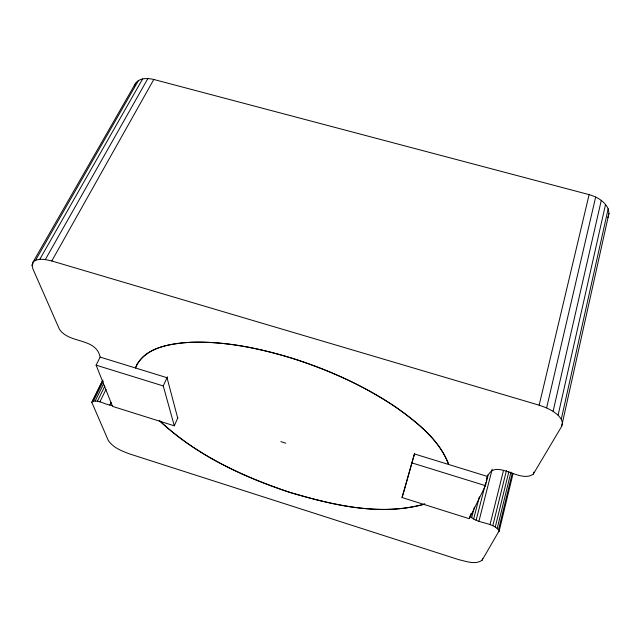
<?xml version="1.0" encoding="UTF-8"?>
<svg xmlns="http://www.w3.org/2000/svg" width="641" height="641" viewBox="0 0 641 641"><rect width="100%" height="100%" fill="white"/><g stroke="black" fill="none" stroke-linecap="round" stroke-linejoin="round"><path stroke-width="0.96" d="M102.456 380.794L91.823 402.348L108.313 440.535C113.104 447.674 121.726 450.96 129.466 453.884L458.964 559.713C466.223 561.332 475.43 564.985 482.112 560.226L499.171 530.772C492.52 521.59 478.106 524.322 470.262 516.39L471.015 513.489M486.92 478.314C494.019 455.791 519.498 484.412 533.336 474.044L561.612 426.465L562.486 423.012L561.3 419.15L608.165 208.822C604.751 201.138 596.835 196.883 589.111 194.624L153.792 79.476C147.654 78.01 139.866 77.705 135.596 83.218L32.939 262.265L32.05 265.246L32.931 268.948L59.357 329.105C68.956 344.073 95.886 337.246 100.148 357.101L96.11 365.154L112.504 406.362L174.296 425.816L177.926 417.579M561.612 426.465L608.95 213.373L608.165 208.822M561.3 419.15L558.103 415.152L605.561 204.367M558.103 415.152L553.095 411.306L601.298 200.321M533.336 474.044L533.785 472.097M553.095 411.306L546.629 407.9L595.681 196.995M546.629 407.9L539.161 405.184L589.111 194.624M499.002 531.806L513.088 473.443M497.248 528.272L510.957 472.08M498.578 529.562L512.295 473.122M607.892 217.7L608.95 213.373M495.285 526.974L508.834 471.728M482.112 560.226L482.593 558.287M492.809 525.772L506.438 470.526M490.004 524.739L503.481 470.494M478.923 521.253L492.208 469.116M476.127 520.228L485.774 482.593M486.271 480.662L487.753 474.877M414.631 453.275L402.043 497.536L469.308 518.713L485.445 485.654L487.777 476.543L414.431 453.94L404.535 489.227M473.643 519.018L479.364 496.823M469.557 517.776L470.045 515.885M471.64 517.712L474.396 507.087M402.043 497.536L404.623 488.931M134.554 85.99L135.596 83.218M174.296 425.816L163.263 385.938L167.421 376.844M91.823 402.348L92.312 401.538C98.201 399.631 104.122 404.118 109.795 405.04L111.093 402.348M97.376 401.266L104.876 385.994M99.868 401.915L106.029 389.319M95.189 400.978L103.578 383.927M92.312 401.538L102.913 380.081M93.466 401.074L103.185 381.363M32.939 262.265C37.971 257.394 45.759 259.605 51.785 260.975L153.792 79.476M45.335 259.541L147.903 78.506M39.806 259.285L142.671 78.851M32.05 265.246L33.044 263.515M35.584 260.222L138.472 80.462M424.823 504.002C380.329 516.542 333.176 505.124 290.02 492.448C242.835 476.784 196.25 455.086 159.609 420.825M424.59 504.098C380.137 516.446 333.112 505.124 290.02 492.448C242.683 476.728 195.954 454.934 159.248 420.496M109.795 405.04L112.303 405.697M51.785 260.975L539.161 405.184M100.148 357.101L167.029 377.709L177.701 418.092M96.11 365.154L163.263 385.938M411.762 462.85L485.445 485.654M280.87 441.665L285.798 443.203M137.118 364.176L135.467 367.99C144.377 346.677 171.219 343.528 191.435 342.238C228.116 341.204 264.453 349.297 299.179 360.53C336.349 373.062 372.357 389.92 404.142 413.076C422.09 426.874 440.655 442.627 448.668 464.493C439.189 439.389 416.81 422.179 395.689 407.075C362.502 384.776 325.548 368.447 287.368 356.805C253.604 347.005 218.317 339.994 183.022 342.799C166.307 344.698 146.477 348.568 137.118 364.176"/></g></svg>
